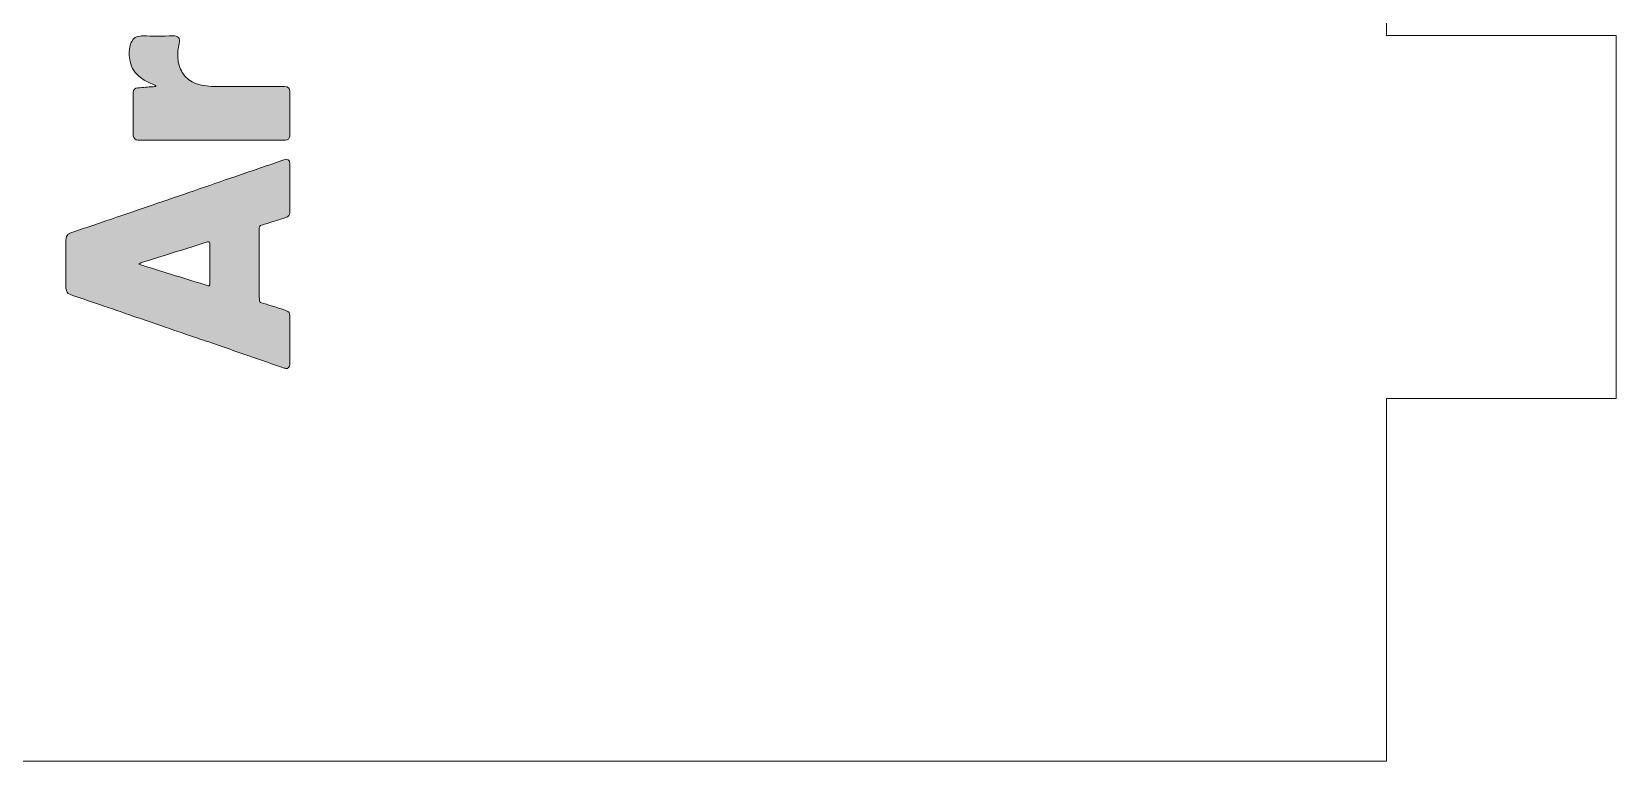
# Model space of a CAD drawing. Header units: millimetres. Extents: x 61 to 267, y -342 to -26.
# Drawn here: x 231.99 to 266.49, y -242.59 to -226.71 of the extents above; entities that cross this region are included whole.
import ezdxf

# ---------------------------------------------------------------- set-up
doc = ezdxf.new("R2010")
doc.units = ezdxf.units.MM
doc.header["$MEASUREMENT"] = 0
doc.layers.add('Layer 1', color=7, linetype='Continuous', lineweight=0)

# ---------------------------------------------------------------- blocks, each defined once
blk = doc.blocks.new('Block_5')
at = {"layer": 'Layer 1', "color": 1, "lineweight": 0, "true_color": 0xff0000}
blk.add_lwpolyline([(208.146, -203.083), (208.146, -210.985), (203.146, -210.985), (203.146, -218.888), (208.146, -218.888), (208.146, -226.79), (203.146, -226.79), (203.146, -234.692), (208.146, -234.692), (208.146, -242.594), (261.486, -242.594), (261.486, -234.692), (266.486, -234.692), (266.486, -226.79), (261.486, -226.79), (261.486, -218.888), (266.486, -218.888), (266.486, -210.985), (261.486, -210.985), (261.486, -203.083)], dxfattribs=at)
blk = doc.blocks.new('Block_6')
at = {"layer": 'Layer 1', "true_color": 0x020202, "transparency": 33554687}
h = blk.add_hatch(color=18, dxfattribs=at)
h.dxf.hatch_style = 2
edge = h.paths.add_edge_path()
edge.add_spline(control_points=[(234.699, -227.884), (234.662, -227.867), (234.626, -227.849), (234.588, -227.834), (234.506, -227.801), (234.43, -227.757), (234.361, -227.704), (234.245, -227.614), (234.167, -227.5), (234.135, -227.356), (234.108, -227.238), (234.108, -227.121), (234.139, -227.004), (234.147, -226.975), (234.157, -226.945), (234.172, -226.919), (234.212, -226.848), (234.27, -226.803), (234.355, -226.802), (234.374, -226.801), (234.393, -226.801), (234.412, -226.801), (234.63, -226.801), (234.848, -226.803), (235.065, -226.8), (235.18, -226.798), (235.238, -226.83), (235.204, -226.965), (235.177, -227.069), (235.166, -227.176), (235.174, -227.284), (235.182, -227.397), (235.214, -227.501), (235.272, -227.598), (235.332, -227.699), (235.419, -227.77), (235.527, -227.819), (235.666, -227.881), (235.813, -227.898), (235.963, -227.898), (236.425, -227.899), (236.887, -227.899), (237.349, -227.899), (237.399, -227.899), (237.448, -227.897), (237.498, -227.899), (237.577, -227.903), (237.606, -227.932), (237.614, -228.011), (237.615, -228.03), (237.614, -228.049), (237.614, -228.068), (237.614, -228.347), (237.615, -228.626), (237.614, -228.905), (237.614, -228.932), (237.614, -228.959), (237.609, -228.985), (237.601, -229.037), (237.57, -229.064), (237.516, -229.07), (237.497, -229.072), (237.478, -229.071), (237.459, -229.071), (236.424, -229.071), (235.389, -229.071), (234.354, -229.071), (234.339, -229.071), (234.324, -229.071), (234.309, -229.07), (234.246, -229.066), (234.212, -229.035), (234.202, -228.972), (234.198, -228.945), (234.199, -228.918), (234.199, -228.892), (234.199, -228.628), (234.199, -228.364), (234.199, -228.1), (234.199, -228.078), (234.198, -228.054), (234.201, -228.032), (234.209, -227.969), (234.239, -227.937), (234.305, -227.931), (234.415, -227.921), (234.525, -227.913), (234.636, -227.905), (234.655, -227.903), (234.674, -227.902), (234.693, -227.9), (234.695, -227.895), (234.697, -227.889), (234.699, -227.884)], knot_values=[0, 0, 0, 0, 1, 1, 1, 2, 2, 2, 3, 3, 3, 4, 4, 4, 5, 5, 5, 6, 6, 6, 7, 7, 7, 8, 8, 8, 9, 9, 9, 10, 10, 10, 11, 11, 11, 12, 12, 12, 13, 13, 13, 14, 14, 14, 15, 15, 15, 16, 16, 16, 17, 17, 17, 18, 18, 18, 19, 19, 19, 20, 20, 20, 21, 21, 21, 22, 22, 22, 23, 23, 23, 24, 24, 24, 25, 25, 25, 26, 26, 26, 27, 27, 27, 28, 28, 28, 29, 29, 29, 30, 30, 30, 31, 31, 31, 31], degree=3, periodic=0)
h = blk.add_hatch(color=18, dxfattribs=at)
h.dxf.hatch_style = 2
edge = h.paths.add_edge_path()
edge.add_spline(control_points=[(234.324, -231.768), (234.415, -231.798), (234.498, -231.825), (234.581, -231.851), (234.763, -231.908), (234.945, -231.963), (235.127, -232.02), (235.363, -232.094), (235.6, -232.168), (235.836, -232.242), (235.857, -232.249), (235.866, -232.236), (235.868, -232.222), (235.872, -232.196), (235.871, -232.169), (235.872, -232.142), (235.872, -231.89), (235.872, -231.638), (235.872, -231.386), (235.872, -231.363), (235.872, -231.34), (235.871, -231.317), (235.869, -231.281), (235.855, -231.273), (235.818, -231.285), (235.52, -231.379), (235.223, -231.473), (234.925, -231.567), (234.739, -231.625), (234.554, -231.682), (234.368, -231.74), (234.355, -231.745), (234.343, -231.756), (234.324, -231.768)], knot_values=[0, 0, 0, 0, 1, 1, 1, 2, 2, 2, 3, 3, 3, 4, 4, 4, 5, 5, 5, 6, 6, 6, 7, 7, 7, 8, 8, 8, 9, 9, 9, 10, 10, 10, 11, 11, 11, 11], degree=3, periodic=0)
edge = h.paths.add_edge_path()
edge.add_spline(control_points=[(232.737, -231.763), (232.737, -231.61), (232.737, -231.457), (232.738, -231.304), (232.738, -231.139), (232.756, -231.116), (232.909, -231.065), (233.184, -230.973), (233.458, -230.88), (233.732, -230.787), (234.028, -230.686), (234.323, -230.583), (234.619, -230.482), (234.922, -230.378), (235.225, -230.275), (235.527, -230.171), (235.83, -230.067), (236.133, -229.961), (236.435, -229.858), (236.756, -229.747), (237.078, -229.638), (237.399, -229.529), (237.427, -229.519), (237.455, -229.505), (237.484, -229.495), (237.564, -229.467), (237.606, -229.496), (237.614, -229.583), (237.616, -229.602), (237.614, -229.621), (237.614, -229.64), (237.614, -229.95), (237.614, -230.26), (237.614, -230.569), (237.614, -230.581), (237.615, -230.592), (237.614, -230.603), (237.611, -230.709), (237.602, -230.726), (237.501, -230.761), (237.419, -230.791), (237.334, -230.814), (237.25, -230.84), (237.167, -230.867), (237.083, -230.894), (236.999, -230.919), (236.966, -230.93), (236.946, -230.947), (236.948, -230.984), (236.949, -231.003), (236.948, -231.022), (236.948, -231.041), (236.948, -231.523), (236.948, -232.004), (236.948, -232.486), (236.948, -232.509), (236.949, -232.532), (236.949, -232.555), (236.949, -232.586), (236.966, -232.601), (236.995, -232.61), (237.138, -232.653), (237.28, -232.697), (237.422, -232.741), (237.462, -232.754), (237.5, -232.769), (237.54, -232.783), (237.59, -232.8), (237.612, -232.837), (237.614, -232.888), (237.614, -232.91), (237.614, -232.933), (237.614, -232.956), (237.615, -233.266), (237.615, -233.575), (237.614, -233.885), (237.614, -233.919), (237.617, -233.954), (237.606, -233.987), (237.593, -234.023), (237.563, -234.045), (237.527, -234.039), (237.501, -234.035), (237.475, -234.027), (237.45, -234.018), (237.277, -233.959), (237.104, -233.899), (236.931, -233.839), (236.589, -233.721), (236.247, -233.601), (235.905, -233.483), (235.754, -233.431), (235.601, -233.382), (235.45, -233.33), (235.205, -233.246), (234.96, -233.16), (234.716, -233.075), (234.55, -233.018), (234.383, -232.963), (234.218, -232.906), (233.969, -232.82), (233.721, -232.734), (233.472, -232.649), (233.291, -232.587), (233.111, -232.527), (232.93, -232.466), (232.894, -232.454), (232.859, -232.438), (232.823, -232.425), (232.77, -232.406), (232.746, -232.366), (232.741, -232.313), (232.738, -232.282), (232.738, -232.252), (232.738, -232.221), (232.737, -232.068), (232.737, -231.915), (232.737, -231.763)], knot_values=[0, 0, 0, 0, 1, 1, 1, 2, 2, 2, 3, 3, 3, 4, 4, 4, 5, 5, 5, 6, 6, 6, 7, 7, 7, 8, 8, 8, 9, 9, 9, 10, 10, 10, 11, 11, 11, 12, 12, 12, 13, 13, 13, 14, 14, 14, 15, 15, 15, 16, 16, 16, 17, 17, 17, 18, 18, 18, 19, 19, 19, 20, 20, 20, 21, 21, 21, 22, 22, 22, 23, 23, 23, 24, 24, 24, 25, 25, 25, 26, 26, 26, 27, 27, 27, 28, 28, 28, 29, 29, 29, 30, 30, 30, 31, 31, 31, 32, 32, 32, 33, 33, 33, 34, 34, 34, 35, 35, 35, 36, 36, 36, 37, 37, 37, 38, 38, 38, 39, 39, 39, 39], degree=3, periodic=0)
at = {"layer": 'Layer 1'}
for points, knots in [([(234.699, -227.884), (234.697, -227.889), (234.695, -227.895), (234.693, -227.9), (234.674, -227.902), (234.655, -227.903), (234.636, -227.905), (234.525, -227.913), (234.415, -227.921), (234.305, -227.931), (234.239, -227.937), (234.209, -227.969), (234.201, -228.032), (234.198, -228.054), (234.199, -228.078), (234.199, -228.1), (234.199, -228.364), (234.199, -228.628), (234.199, -228.892), (234.199, -228.918), (234.198, -228.945), (234.202, -228.972), (234.212, -229.035), (234.246, -229.066), (234.309, -229.07), (234.324, -229.071), (234.339, -229.071), (234.354, -229.071), (235.389, -229.071), (236.424, -229.071), (237.459, -229.071), (237.478, -229.071), (237.497, -229.072), (237.516, -229.07), (237.57, -229.064), (237.601, -229.037), (237.609, -228.985), (237.614, -228.959), (237.614, -228.932), (237.614, -228.905), (237.615, -228.626), (237.614, -228.347), (237.614, -228.068), (237.614, -228.049), (237.615, -228.03), (237.614, -228.011), (237.606, -227.932), (237.577, -227.903), (237.498, -227.899), (237.448, -227.897), (237.399, -227.899), (237.349, -227.899), (236.887, -227.899), (236.425, -227.899), (235.963, -227.898), (235.813, -227.898), (235.666, -227.881), (235.527, -227.819), (235.419, -227.77), (235.332, -227.699), (235.272, -227.598), (235.214, -227.501), (235.182, -227.397), (235.174, -227.284), (235.166, -227.176), (235.177, -227.069), (235.204, -226.965), (235.238, -226.83), (235.18, -226.798), (235.065, -226.8), (234.848, -226.803), (234.63, -226.801), (234.412, -226.801), (234.393, -226.801), (234.374, -226.801), (234.355, -226.802), (234.27, -226.803), (234.212, -226.848), (234.172, -226.919), (234.157, -226.945), (234.147, -226.975), (234.139, -227.004), (234.108, -227.121), (234.108, -227.238), (234.135, -227.356), (234.167, -227.5), (234.245, -227.614), (234.361, -227.704), (234.43, -227.757), (234.506, -227.801), (234.588, -227.834), (234.626, -227.849), (234.662, -227.867), (234.699, -227.884)], [0, 0, 0, 0, 1, 1, 1, 2, 2, 2, 3, 3, 3, 4, 4, 4, 5, 5, 5, 6, 6, 6, 7, 7, 7, 8, 8, 8, 9, 9, 9, 10, 10, 10, 11, 11, 11, 12, 12, 12, 13, 13, 13, 14, 14, 14, 15, 15, 15, 16, 16, 16, 17, 17, 17, 18, 18, 18, 19, 19, 19, 20, 20, 20, 21, 21, 21, 22, 22, 22, 23, 23, 23, 24, 24, 24, 25, 25, 25, 26, 26, 26, 27, 27, 27, 28, 28, 28, 29, 29, 29, 30, 30, 30, 31, 31, 31, 31]), ([(234.699, -227.884), (234.662, -227.867), (234.626, -227.849), (234.588, -227.834), (234.506, -227.801), (234.43, -227.757), (234.361, -227.704), (234.245, -227.614), (234.167, -227.5), (234.135, -227.356), (234.108, -227.238), (234.108, -227.121), (234.139, -227.004), (234.147, -226.975), (234.157, -226.945), (234.172, -226.919), (234.212, -226.848), (234.27, -226.803), (234.355, -226.802), (234.374, -226.801), (234.393, -226.801), (234.412, -226.801), (234.63, -226.801), (234.848, -226.803), (235.065, -226.8), (235.18, -226.798), (235.238, -226.83), (235.204, -226.965), (235.177, -227.069), (235.166, -227.176), (235.174, -227.284), (235.182, -227.397), (235.214, -227.501), (235.272, -227.598), (235.332, -227.699), (235.419, -227.77), (235.527, -227.819), (235.666, -227.881), (235.813, -227.898), (235.963, -227.898), (236.425, -227.899), (236.887, -227.899), (237.349, -227.899), (237.399, -227.899), (237.448, -227.897), (237.498, -227.899), (237.577, -227.903), (237.606, -227.932), (237.614, -228.011), (237.615, -228.03), (237.614, -228.049), (237.614, -228.068), (237.614, -228.347), (237.615, -228.626), (237.614, -228.905), (237.614, -228.932), (237.614, -228.959), (237.609, -228.985), (237.601, -229.037), (237.57, -229.064), (237.516, -229.07), (237.497, -229.072), (237.478, -229.071), (237.459, -229.071), (236.424, -229.071), (235.389, -229.071), (234.354, -229.071), (234.339, -229.071), (234.324, -229.071), (234.309, -229.07), (234.246, -229.066), (234.212, -229.035), (234.202, -228.972), (234.198, -228.945), (234.199, -228.918), (234.199, -228.892), (234.199, -228.628), (234.199, -228.364), (234.199, -228.1), (234.199, -228.078), (234.198, -228.054), (234.201, -228.032), (234.209, -227.969), (234.239, -227.937), (234.305, -227.931), (234.415, -227.921), (234.525, -227.913), (234.636, -227.905), (234.655, -227.903), (234.674, -227.902), (234.693, -227.9), (234.695, -227.895), (234.697, -227.889), (234.699, -227.884)], [0, 0, 0, 0, 1, 1, 1, 2, 2, 2, 3, 3, 3, 4, 4, 4, 5, 5, 5, 6, 6, 6, 7, 7, 7, 8, 8, 8, 9, 9, 9, 10, 10, 10, 11, 11, 11, 12, 12, 12, 13, 13, 13, 14, 14, 14, 15, 15, 15, 16, 16, 16, 17, 17, 17, 18, 18, 18, 19, 19, 19, 20, 20, 20, 21, 21, 21, 22, 22, 22, 23, 23, 23, 24, 24, 24, 25, 25, 25, 26, 26, 26, 27, 27, 27, 28, 28, 28, 29, 29, 29, 30, 30, 30, 31, 31, 31, 31]), ([(232.737, -231.763), (232.737, -231.915), (232.737, -232.068), (232.738, -232.221), (232.738, -232.252), (232.738, -232.282), (232.741, -232.313), (232.746, -232.366), (232.77, -232.406), (232.823, -232.425), (232.859, -232.438), (232.894, -232.454), (232.93, -232.466), (233.111, -232.527), (233.291, -232.587), (233.472, -232.649), (233.721, -232.734), (233.969, -232.82), (234.218, -232.906), (234.383, -232.963), (234.55, -233.018), (234.716, -233.075), (234.96, -233.16), (235.205, -233.246), (235.45, -233.33), (235.601, -233.382), (235.754, -233.431), (235.905, -233.483), (236.247, -233.601), (236.589, -233.721), (236.931, -233.839), (237.104, -233.899), (237.277, -233.959), (237.45, -234.018), (237.475, -234.027), (237.501, -234.035), (237.527, -234.039), (237.563, -234.045), (237.593, -234.023), (237.606, -233.987), (237.617, -233.954), (237.614, -233.919), (237.614, -233.885), (237.615, -233.575), (237.615, -233.266), (237.614, -232.956), (237.614, -232.933), (237.614, -232.91), (237.614, -232.888), (237.612, -232.837), (237.59, -232.8), (237.54, -232.783), (237.5, -232.769), (237.462, -232.754), (237.422, -232.741), (237.28, -232.697), (237.138, -232.653), (236.995, -232.61), (236.966, -232.601), (236.949, -232.586), (236.949, -232.555), (236.949, -232.532), (236.948, -232.509), (236.948, -232.486), (236.948, -232.004), (236.948, -231.523), (236.948, -231.041), (236.948, -231.022), (236.949, -231.003), (236.948, -230.984), (236.946, -230.947), (236.966, -230.93), (236.999, -230.919), (237.083, -230.894), (237.167, -230.867), (237.25, -230.84), (237.334, -230.814), (237.419, -230.791), (237.501, -230.761), (237.602, -230.726), (237.611, -230.709), (237.614, -230.603), (237.615, -230.592), (237.614, -230.581), (237.614, -230.569), (237.614, -230.26), (237.614, -229.95), (237.614, -229.64), (237.614, -229.621), (237.616, -229.602), (237.614, -229.583), (237.606, -229.496), (237.564, -229.467), (237.484, -229.495), (237.455, -229.505), (237.427, -229.519), (237.399, -229.529), (237.078, -229.638), (236.756, -229.747), (236.435, -229.858), (236.133, -229.961), (235.83, -230.067), (235.527, -230.171), (235.225, -230.275), (234.922, -230.378), (234.619, -230.482), (234.323, -230.583), (234.028, -230.686), (233.732, -230.787), (233.458, -230.88), (233.184, -230.973), (232.909, -231.065), (232.756, -231.116), (232.738, -231.139), (232.738, -231.304), (232.737, -231.457), (232.737, -231.61), (232.737, -231.763)], [0, 0, 0, 0, 1, 1, 1, 2, 2, 2, 3, 3, 3, 4, 4, 4, 5, 5, 5, 6, 6, 6, 7, 7, 7, 8, 8, 8, 9, 9, 9, 10, 10, 10, 11, 11, 11, 12, 12, 12, 13, 13, 13, 14, 14, 14, 15, 15, 15, 16, 16, 16, 17, 17, 17, 18, 18, 18, 19, 19, 19, 20, 20, 20, 21, 21, 21, 22, 22, 22, 23, 23, 23, 24, 24, 24, 25, 25, 25, 26, 26, 26, 27, 27, 27, 28, 28, 28, 29, 29, 29, 30, 30, 30, 31, 31, 31, 32, 32, 32, 33, 33, 33, 34, 34, 34, 35, 35, 35, 36, 36, 36, 37, 37, 37, 38, 38, 38, 39, 39, 39, 39]), ([(232.737, -231.763), (232.737, -231.61), (232.737, -231.457), (232.738, -231.304), (232.738, -231.139), (232.756, -231.116), (232.909, -231.065), (233.184, -230.973), (233.458, -230.88), (233.732, -230.787), (234.028, -230.686), (234.323, -230.583), (234.619, -230.482), (234.922, -230.378), (235.225, -230.275), (235.527, -230.171), (235.83, -230.067), (236.133, -229.961), (236.435, -229.858), (236.756, -229.747), (237.078, -229.638), (237.399, -229.529), (237.427, -229.519), (237.455, -229.505), (237.484, -229.495), (237.564, -229.467), (237.606, -229.496), (237.614, -229.583), (237.616, -229.602), (237.614, -229.621), (237.614, -229.64), (237.614, -229.95), (237.614, -230.26), (237.614, -230.569), (237.614, -230.581), (237.615, -230.592), (237.614, -230.603), (237.611, -230.709), (237.602, -230.726), (237.501, -230.761), (237.419, -230.791), (237.334, -230.814), (237.25, -230.84), (237.167, -230.867), (237.083, -230.894), (236.999, -230.919), (236.966, -230.93), (236.946, -230.947), (236.948, -230.984), (236.949, -231.003), (236.948, -231.022), (236.948, -231.041), (236.948, -231.523), (236.948, -232.004), (236.948, -232.486), (236.948, -232.509), (236.949, -232.532), (236.949, -232.555), (236.949, -232.586), (236.966, -232.601), (236.995, -232.61), (237.138, -232.653), (237.28, -232.697), (237.422, -232.741), (237.462, -232.754), (237.5, -232.769), (237.54, -232.783), (237.59, -232.8), (237.612, -232.837), (237.614, -232.888), (237.614, -232.91), (237.614, -232.933), (237.614, -232.956), (237.615, -233.266), (237.615, -233.575), (237.614, -233.885), (237.614, -233.919), (237.617, -233.954), (237.606, -233.987), (237.593, -234.023), (237.563, -234.045), (237.527, -234.039), (237.501, -234.035), (237.475, -234.027), (237.45, -234.018), (237.277, -233.959), (237.104, -233.899), (236.931, -233.839), (236.589, -233.721), (236.247, -233.601), (235.905, -233.483), (235.754, -233.431), (235.601, -233.382), (235.45, -233.33), (235.205, -233.246), (234.96, -233.16), (234.716, -233.075), (234.55, -233.018), (234.383, -232.963), (234.218, -232.906), (233.969, -232.82), (233.721, -232.734), (233.472, -232.649), (233.291, -232.587), (233.111, -232.527), (232.93, -232.466), (232.894, -232.454), (232.859, -232.438), (232.823, -232.425), (232.77, -232.406), (232.746, -232.366), (232.741, -232.313), (232.738, -232.282), (232.738, -232.252), (232.738, -232.221), (232.737, -232.068), (232.737, -231.915), (232.737, -231.763)], [0, 0, 0, 0, 1, 1, 1, 2, 2, 2, 3, 3, 3, 4, 4, 4, 5, 5, 5, 6, 6, 6, 7, 7, 7, 8, 8, 8, 9, 9, 9, 10, 10, 10, 11, 11, 11, 12, 12, 12, 13, 13, 13, 14, 14, 14, 15, 15, 15, 16, 16, 16, 17, 17, 17, 18, 18, 18, 19, 19, 19, 20, 20, 20, 21, 21, 21, 22, 22, 22, 23, 23, 23, 24, 24, 24, 25, 25, 25, 26, 26, 26, 27, 27, 27, 28, 28, 28, 29, 29, 29, 30, 30, 30, 31, 31, 31, 32, 32, 32, 33, 33, 33, 34, 34, 34, 35, 35, 35, 36, 36, 36, 37, 37, 37, 38, 38, 38, 39, 39, 39, 39]), ([(234.324, -231.768), (234.415, -231.798), (234.498, -231.825), (234.581, -231.851), (234.763, -231.908), (234.945, -231.963), (235.127, -232.02), (235.363, -232.094), (235.6, -232.168), (235.836, -232.242), (235.857, -232.249), (235.866, -232.236), (235.868, -232.222), (235.872, -232.196), (235.871, -232.169), (235.872, -232.142), (235.872, -231.89), (235.872, -231.638), (235.872, -231.386), (235.872, -231.363), (235.872, -231.34), (235.871, -231.317), (235.869, -231.281), (235.855, -231.273), (235.818, -231.285), (235.52, -231.379), (235.223, -231.473), (234.925, -231.567), (234.739, -231.625), (234.554, -231.682), (234.368, -231.74), (234.355, -231.745), (234.343, -231.756), (234.324, -231.768)], [0, 0, 0, 0, 1, 1, 1, 2, 2, 2, 3, 3, 3, 4, 4, 4, 5, 5, 5, 6, 6, 6, 7, 7, 7, 8, 8, 8, 9, 9, 9, 10, 10, 10, 11, 11, 11, 11]), ([(234.324, -231.768), (234.343, -231.756), (234.355, -231.745), (234.368, -231.74), (234.554, -231.682), (234.739, -231.625), (234.925, -231.567), (235.223, -231.473), (235.52, -231.379), (235.818, -231.285), (235.855, -231.273), (235.869, -231.281), (235.871, -231.317), (235.872, -231.34), (235.872, -231.363), (235.872, -231.386), (235.872, -231.638), (235.872, -231.89), (235.872, -232.142), (235.871, -232.169), (235.872, -232.196), (235.868, -232.222), (235.866, -232.236), (235.857, -232.249), (235.836, -232.242), (235.6, -232.168), (235.363, -232.094), (235.127, -232.02), (234.945, -231.963), (234.763, -231.908), (234.581, -231.851), (234.498, -231.825), (234.415, -231.798), (234.324, -231.768)], [0, 0, 0, 0, 1, 1, 1, 2, 2, 2, 3, 3, 3, 4, 4, 4, 5, 5, 5, 6, 6, 6, 7, 7, 7, 8, 8, 8, 9, 9, 9, 10, 10, 10, 11, 11, 11, 11])]:
    blk.add_open_spline(points, degree=3, knots=knots, dxfattribs=at)

msp = doc.modelspace()

# ---------------------------------------------------------------- block references
at = {"layer": 'Layer 1'}
for name in ['Block_5', 'Block_6']:
    msp.add_blockref(name, (0, 0), dxfattribs=at)

doc.saveas('drawing.dxf')
